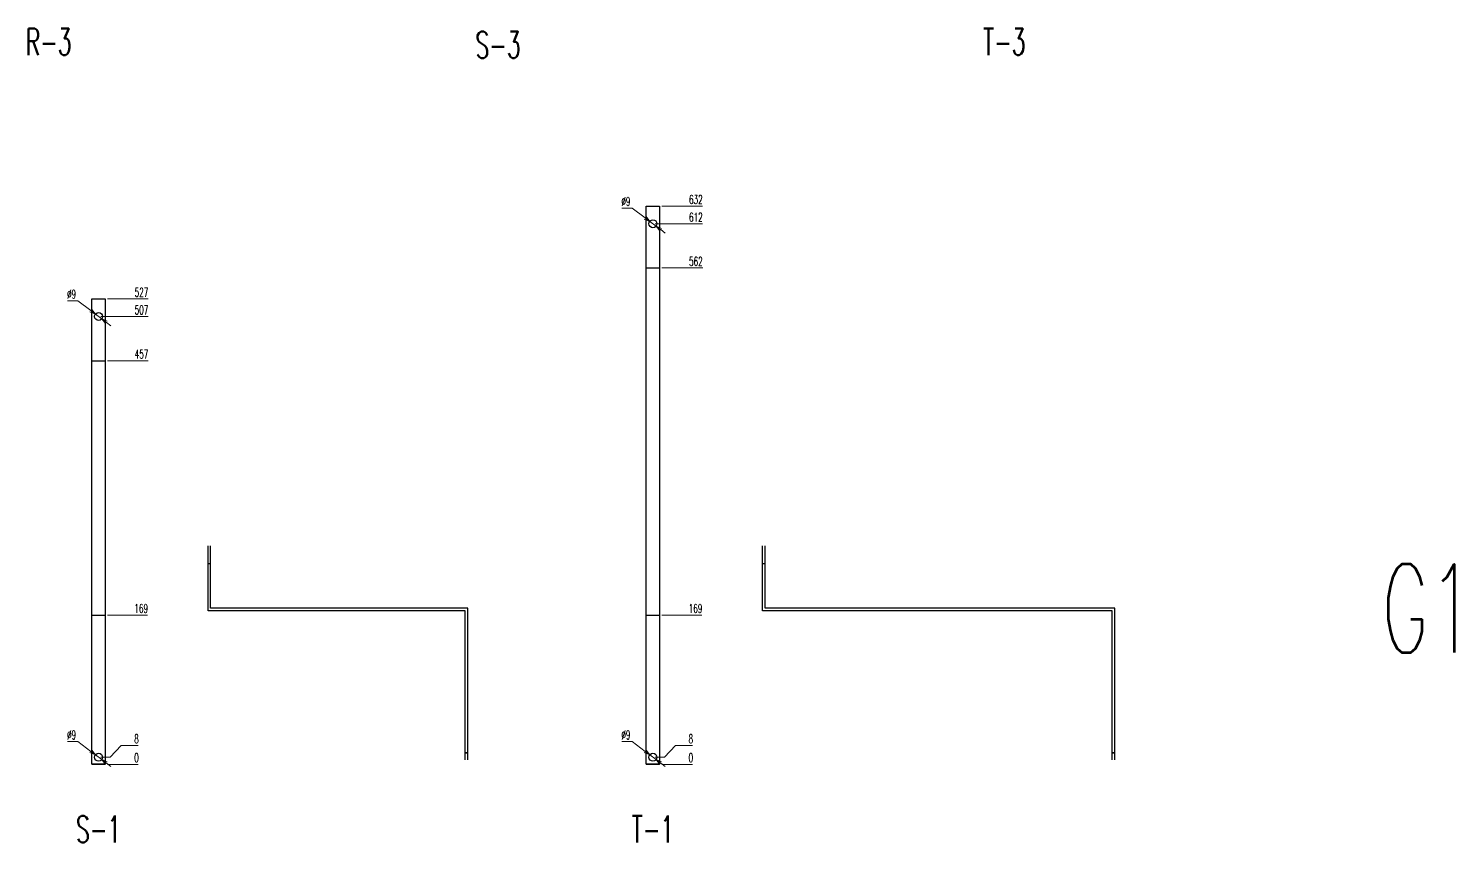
# Model space of a CAD drawing. Header units: millimetres. Extents: x 173893 to 258446, y -176540 to -123824.
# Drawn here: x 203201 to 204816, y -133833 to -132911 of the extents above; entities that cross this region are included whole.
import ezdxf
from ezdxf.enums import TextEntityAlignment as Align

# ---------------------------------------------------------------- set-up
doc = ezdxf.new("R2010")
doc.units = ezdxf.units.MM
doc.header["$LTSCALE"] = 3
doc.layers.add('@.VISIBLE', color=7, linetype='Continuous')
doc.styles.add('Ann_w01', font='romans.shx', dxfattribs={"width": 0.6, "bigfont": 'chineset.shx'})
doc.dimstyles.new('Dim 01_SC05', dxfattribs={"dimscale": 5, "dimtxt": 2, "dimasz": 1.3, "dimexe": 0.5, "dimexo": 0.5, "dimgap": 0.5, "dimtad": 1, "dimtoh": 1, "dimdec": 1, "dimzin": 12, "dimdsep": 46, "dimtxsty": 'Ann_w01', "dimblk": 'OPEN30', "dimcen": 1.5, "dimclrd": 6, "dimclre": 6, "dimclrt": 3, "dimadec": 1, "dimazin": 3, "dimtm": 1e-09, "dimtfac": 1, "dimtdec": 1, "dimtmove": 0, "dimatfit": 3, "dimldrblk": 'OPEN30', "dimfxl": 1, "dimtolj": 1, "dimlwd": 20, "dimlwe": 20, "dimarcsym": 0})

# ---------------------------------------------------------------- blocks, each defined once
blk = doc.blocks.new('*D3244')
at = {"layer": '@.VISIBLE', "color": 6, "lineweight": 20, "transparency": 16777216}
blk.add_line((203290.3, -133744.2), (203325.2, -133744.2), dxfattribs=at)
at = {"layer": 'Defpoints', "color": 0, "transparency": 16777216}
for p in [(203280.3, -133744.2), (203287.8, -133744.2), (203318.7, -133744.2)]:
    blk.add_point(p, dxfattribs=at)
at = {"layer": '@.VISIBLE', "color": 3, "transparency": 16777216, "insert": (203323.2, -133736.7), "char_height": 10, "attachment_point": 5, "style": 'Ann_w01'}
blk.add_mtext('\\A1;0', dxfattribs=at)
blk = doc.blocks.new('_Open30')
at = {"color": 0, "linetype": 'ByBlock', "lineweight": -2}
for p, q in [((-1, 0.27), (0, 0)), ((0, 0), (-1, -0.27)), ((0, 0), (-1, 0))]:
    blk.add_line(p, q, dxfattribs=at)
blk = doc.blocks.new('*D3245')
at = {"layer": '@.VISIBLE', "color": 6, "lineweight": 20, "transparency": 16777216}
for p, q in [((203282.8, -133736.2), (203293.3, -133736.2)), ((203293.3, -133736.2), (203305.7, -133722.7)), ((203305.7, -133722.7), (203325.2, -133722.7))]:
    blk.add_line(p, q, dxfattribs=at)
at = {"layer": 'Defpoints', "color": 0, "transparency": 16777216}
for p in [(203280.3, -133736.2), (203318.7, -133722.7), (203280.3, -133744.2)]:
    blk.add_point(p, dxfattribs=at)
at = {"layer": '@.VISIBLE', "color": 3, "transparency": 16777216, "insert": (203323.2, -133715.2), "char_height": 10, "attachment_point": 5, "style": 'Ann_w01'}
blk.add_mtext('\\A1;8', dxfattribs=at)
blk = doc.blocks.new('*D3246')
at = {"layer": '@.VISIBLE', "color": 6, "lineweight": 20, "transparency": 16777216}
blk.add_line((203290.3, -133575.2), (203335.6, -133575.2), dxfattribs=at)
at = {"layer": 'Defpoints', "color": 0, "transparency": 16777216}
for p in [(203287.8, -133575.2), (203318.8, -133575.2), (203280.3, -133744.2)]:
    blk.add_point(p, dxfattribs=at)
at = {"layer": '@.VISIBLE', "color": 3, "transparency": 16777216, "insert": (203328.5, -133567.7), "char_height": 10, "attachment_point": 5, "style": 'Ann_w01'}
blk.add_mtext('\\A1;169', dxfattribs=at)
blk = doc.blocks.new('*D3247')
at = {"layer": '@.VISIBLE', "color": 6, "lineweight": 20, "transparency": 16777216}
blk.add_line((203290.3, -133287.2), (203336.6, -133287.2), dxfattribs=at)
at = {"layer": 'Defpoints', "color": 0, "transparency": 16777216}
for p in [(203287.8, -133287.2), (203318.7, -133287.2), (203280.3, -133744.2)]:
    blk.add_point(p, dxfattribs=at)
at = {"layer": '@.VISIBLE', "color": 3, "transparency": 16777216, "insert": (203328.9, -133279.7), "char_height": 10, "attachment_point": 5, "style": 'Ann_w01'}
blk.add_mtext('\\A1;457', dxfattribs=at)
blk = doc.blocks.new('*D3248')
at = {"layer": '@.VISIBLE', "color": 6, "lineweight": 20, "transparency": 16777216}
blk.add_line((203282.8, -133237.2), (203336.6, -133237.2), dxfattribs=at)
at = {"layer": 'Defpoints', "color": 0, "transparency": 16777216}
for p in [(203280.3, -133237.2), (203318.7, -133237.2), (203280.3, -133744.2)]:
    blk.add_point(p, dxfattribs=at)
at = {"layer": '@.VISIBLE', "color": 3, "transparency": 16777216, "insert": (203328.9, -133229.7), "char_height": 10, "attachment_point": 5, "style": 'Ann_w01'}
blk.add_mtext('\\A1;507', dxfattribs=at)
blk = doc.blocks.new('*D3249')
at = {"layer": '@.VISIBLE', "color": 6, "lineweight": 20, "transparency": 16777216}
blk.add_line((203290.3, -133217.2), (203336.6, -133217.2), dxfattribs=at)
at = {"layer": 'Defpoints', "color": 0, "transparency": 16777216}
for p in [(203287.8, -133217.2), (203318.7, -133217.2), (203280.3, -133744.2)]:
    blk.add_point(p, dxfattribs=at)
at = {"layer": '@.VISIBLE', "color": 3, "transparency": 16777216, "insert": (203328.9, -133209.7), "char_height": 10, "attachment_point": 5, "style": 'Ann_w01'}
blk.add_mtext('\\A1;527', dxfattribs=at)
blk = doc.blocks.new('*D3250')
at = {"layer": '@.VISIBLE', "color": 6, "lineweight": 20, "transparency": 16777216}
for p, q in [((203245.1, -133219.4), (203256.8, -133219.4)), ((203256.8, -133219.4), (203271.5, -133230.5)), ((203283.9, -133239.9), (203276.7, -133234.4)), ((203289.1, -133243.8), (203294.3, -133247.7))]:
    blk.add_line(p, q, dxfattribs=at)
at = {"layer": 'Defpoints', "color": 0, "transparency": 16777216}
for p in [(203276.7, -133234.4), (203283.9, -133239.9)]:
    blk.add_point(p, dxfattribs=at)
at = {"layer": '@.VISIBLE', "color": 6, "lineweight": 20, "transparency": 16777216, "xscale": 6.5, "yscale": 6.5, "zscale": 6.5}
for p, rotation in [((203276.7, -133234.4), 322.8634451051911), ((203283.9, -133239.9), 142.8634451051911)]:
    blk.add_blockref('_Open30', p, dxfattribs=dict(at, rotation=rotation))
at = {"layer": '@.VISIBLE', "color": 3, "transparency": 16777216, "insert": (203249.7, -133211.9), "char_height": 10, "attachment_point": 5, "style": 'Ann_w01'}
blk.add_mtext('\\A1;∅9', dxfattribs=at)
blk = doc.blocks.new('*D3251')
at = {"layer": '@.VISIBLE', "color": 6, "lineweight": 20, "transparency": 16777216}
for p, q in [((203245.1, -133718.4), (203256.8, -133718.4)), ((203256.8, -133718.4), (203271.5, -133729.5)), ((203283.9, -133738.9), (203276.7, -133733.4)), ((203289.1, -133742.8), (203294.3, -133746.7))]:
    blk.add_line(p, q, dxfattribs=at)
at = {"layer": 'Defpoints', "color": 0, "transparency": 16777216}
for p in [(203276.7, -133733.4), (203283.9, -133738.9)]:
    blk.add_point(p, dxfattribs=at)
at = {"layer": '@.VISIBLE', "color": 6, "lineweight": 20, "transparency": 16777216, "xscale": 6.5, "yscale": 6.5, "zscale": 6.5}
for p, rotation in [((203276.7, -133733.4), 322.8634451046448), ((203283.9, -133738.9), 142.8634451046448)]:
    blk.add_blockref('_Open30', p, dxfattribs=dict(at, rotation=rotation))
at = {"layer": '@.VISIBLE', "color": 3, "transparency": 16777216, "insert": (203249.7, -133710.9), "char_height": 10, "attachment_point": 5, "style": 'Ann_w01'}
blk.add_mtext('\\A1;∅9', dxfattribs=at)
blk = doc.blocks.new('*D3236')
at = {"layer": '@.VISIBLE', "color": 6, "lineweight": 20, "transparency": 16777216}
blk.add_line((203917.8, -133744.2), (203952.7, -133744.2), dxfattribs=at)
at = {"layer": 'Defpoints', "color": 0, "transparency": 16777216}
for p in [(203907.8, -133744.2), (203915.3, -133744.2), (203946.2, -133744.2)]:
    blk.add_point(p, dxfattribs=at)
at = {"layer": '@.VISIBLE', "color": 3, "transparency": 16777216, "insert": (203950.7, -133736.7), "char_height": 10, "attachment_point": 5, "style": 'Ann_w01'}
blk.add_mtext('\\A1;0', dxfattribs=at)
blk = doc.blocks.new('*D3237')
at = {"layer": '@.VISIBLE', "color": 6, "lineweight": 20, "transparency": 16777216}
for p, q in [((203910.3, -133736.2), (203920.8, -133736.2)), ((203920.8, -133736.2), (203933.2, -133722.7)), ((203933.2, -133722.7), (203952.7, -133722.7))]:
    blk.add_line(p, q, dxfattribs=at)
at = {"layer": 'Defpoints', "color": 0, "transparency": 16777216}
for p in [(203907.8, -133736.2), (203946.2, -133722.7), (203907.8, -133744.2)]:
    blk.add_point(p, dxfattribs=at)
at = {"layer": '@.VISIBLE', "color": 3, "transparency": 16777216, "insert": (203950.7, -133715.2), "char_height": 10, "attachment_point": 5, "style": 'Ann_w01'}
blk.add_mtext('\\A1;8', dxfattribs=at)
blk = doc.blocks.new('*D3238')
at = {"layer": '@.VISIBLE', "color": 6, "lineweight": 20, "transparency": 16777216}
blk.add_line((203917.8, -133575.2), (203963.1, -133575.2), dxfattribs=at)
at = {"layer": 'Defpoints', "color": 0, "transparency": 16777216}
for p in [(203915.3, -133575.2), (203946.3, -133575.2), (203907.8, -133744.2)]:
    blk.add_point(p, dxfattribs=at)
at = {"layer": '@.VISIBLE', "color": 3, "transparency": 16777216, "insert": (203956, -133567.7), "char_height": 10, "attachment_point": 5, "style": 'Ann_w01'}
blk.add_mtext('\\A1;169', dxfattribs=at)
blk = doc.blocks.new('*D3239')
at = {"layer": '@.VISIBLE', "color": 6, "lineweight": 20, "transparency": 16777216}
blk.add_line((203917.8, -133182.2), (203964.1, -133182.2), dxfattribs=at)
at = {"layer": 'Defpoints', "color": 0, "transparency": 16777216}
for p in [(203915.3, -133182.2), (203946.2, -133182.2), (203907.8, -133744.2)]:
    blk.add_point(p, dxfattribs=at)
at = {"layer": '@.VISIBLE', "color": 3, "transparency": 16777216, "insert": (203956.4, -133174.7), "char_height": 10, "attachment_point": 5, "style": 'Ann_w01'}
blk.add_mtext('\\A1;562', dxfattribs=at)
blk = doc.blocks.new('*D3240')
at = {"layer": '@.VISIBLE', "color": 6, "lineweight": 20, "transparency": 16777216}
blk.add_line((203910.3, -133132.2), (203964, -133132.2), dxfattribs=at)
at = {"layer": 'Defpoints', "color": 0, "transparency": 16777216}
for p in [(203907.8, -133132.2), (203946.3, -133132.2), (203907.8, -133744.2)]:
    blk.add_point(p, dxfattribs=at)
at = {"layer": '@.VISIBLE', "color": 3, "transparency": 16777216, "insert": (203956.4, -133124.7), "char_height": 10, "attachment_point": 5, "style": 'Ann_w01'}
blk.add_mtext('\\A1;612', dxfattribs=at)
blk = doc.blocks.new('*D3241')
at = {"layer": '@.VISIBLE', "color": 6, "lineweight": 20, "transparency": 16777216}
blk.add_line((203917.8, -133112.2), (203964, -133112.2), dxfattribs=at)
at = {"layer": 'Defpoints', "color": 0, "transparency": 16777216}
for p in [(203915.3, -133112.2), (203946.3, -133112.2), (203907.8, -133744.2)]:
    blk.add_point(p, dxfattribs=at)
at = {"layer": '@.VISIBLE', "color": 3, "transparency": 16777216, "insert": (203956.4, -133104.7), "char_height": 10, "attachment_point": 5, "style": 'Ann_w01'}
blk.add_mtext('\\A1;632', dxfattribs=at)
blk = doc.blocks.new('*D3242')
at = {"layer": '@.VISIBLE', "color": 6, "lineweight": 20, "transparency": 16777216}
for p, q in [((203872.6, -133114.4), (203884.3, -133114.4)), ((203884.3, -133114.4), (203899, -133125.5)), ((203911.4, -133134.9), (203904.2, -133129.4)), ((203916.6, -133138.8), (203921.8, -133142.7))]:
    blk.add_line(p, q, dxfattribs=at)
at = {"layer": 'Defpoints', "color": 0, "transparency": 16777216}
for p in [(203904.2, -133129.4), (203911.4, -133134.9)]:
    blk.add_point(p, dxfattribs=at)
at = {"layer": '@.VISIBLE', "color": 6, "lineweight": 20, "transparency": 16777216, "xscale": 6.5, "yscale": 6.5, "zscale": 6.5}
for p, rotation in [((203904.2, -133129.4), 322.8634451058624), ((203911.4, -133134.9), 142.8634451058623)]:
    blk.add_blockref('_Open30', p, dxfattribs=dict(at, rotation=rotation))
at = {"layer": '@.VISIBLE', "color": 3, "transparency": 16777216, "insert": (203877.2, -133106.9), "char_height": 10, "attachment_point": 5, "style": 'Ann_w01'}
blk.add_mtext('\\A1;∅9', dxfattribs=at)
blk = doc.blocks.new('*D3243')
at = {"layer": '@.VISIBLE', "color": 6, "lineweight": 20, "transparency": 16777216}
for p, q in [((203872.6, -133718.4), (203884.3, -133718.4)), ((203884.3, -133718.4), (203899, -133729.5)), ((203911.4, -133738.9), (203904.2, -133733.4)), ((203916.6, -133742.8), (203921.8, -133746.7))]:
    blk.add_line(p, q, dxfattribs=at)
at = {"layer": 'Defpoints', "color": 0, "transparency": 16777216}
for p in [(203904.2, -133733.4), (203911.4, -133738.9)]:
    blk.add_point(p, dxfattribs=at)
at = {"layer": '@.VISIBLE', "color": 6, "lineweight": 20, "transparency": 16777216, "xscale": 6.5, "yscale": 6.5, "zscale": 6.5}
for p, rotation in [((203904.2, -133733.4), 322.8634451051238), ((203911.4, -133738.9), 142.8634451051238)]:
    blk.add_blockref('_Open30', p, dxfattribs=dict(at, rotation=rotation))
at = {"layer": '@.VISIBLE', "color": 3, "transparency": 16777216, "insert": (203877.2, -133710.9), "char_height": 10, "attachment_point": 5, "style": 'Ann_w01'}
blk.add_mtext('\\A1;∅9', dxfattribs=at)

msp = doc.modelspace()

# ---------------------------------------------------------------- linework, layer by layer
at = {"layer": '@.VISIBLE', "color": 2}
for p, q in [((203404.17, -133516.74), (203407.17, -133516.74)), ((203698.17, -133731.24), (203695.17, -133731.24)), ((203695.17, -133731.24), (203698.17, -133731.24)), ((203272.8, -133744.16), (203287.8, -133744.16))]:
    msp.add_line(p, q, dxfattribs=at)
at = {"layer": '@.VISIBLE', "color": 4}
for p, q in [((204031.67, -133516.74), (204034.67, -133516.74)), ((204430.67, -133731.24), (204427.67, -133731.24)), ((204427.67, -133731.24), (204430.67, -133731.24)), ((203900.3, -133744.16), (203915.3, -133744.16))]:
    msp.add_line(p, q, dxfattribs=at)
for points in [[(203900.3, -133744.16), (203900.3, -133112.16), (203915.3, -133112.16), (203915.3, -133744.16)], [(203900.3, -133744.16), (203900.3, -133182.16), (203915.3, -133182.16), (203915.3, -133744.16)], [(203900.3, -133744.16), (203900.3, -133182.16), (203915.3, -133182.16), (203915.3, -133744.16)], [(203900.3, -133744.16), (203900.3, -133575.16), (203915.3, -133575.16), (203915.3, -133744.16)]]:
    msp.add_lwpolyline(points, close=True, dxfattribs=at)
at = {"layer": '@.VISIBLE', "color": 2}
for points in [[(203272.8, -133744.16), (203272.8, -133217.16), (203287.8, -133217.16), (203287.8, -133744.16)], [(203272.8, -133744.16), (203272.8, -133287.16), (203287.8, -133287.16), (203287.8, -133744.16)], [(203272.8, -133744.16), (203272.8, -133287.16), (203287.8, -133287.16), (203287.8, -133744.16)], [(203272.8, -133744.16), (203272.8, -133575.16), (203287.8, -133575.16), (203287.8, -133744.16)]]:
    msp.add_lwpolyline(points, close=True, dxfattribs=at)
for points in [[(203695.17, -133739.24), (203695.17, -133570.24), (203404.17, -133570.24), (203404.17, -133496.74)], [(203698.17, -133739.24), (203698.17, -133567.24), (203407.17, -133567.24), (203407.17, -133496.74)]]:
    msp.add_lwpolyline(points, dxfattribs=at)
at = {"layer": '@.VISIBLE', "color": 4}
for points in [[(204427.67, -133739.24), (204427.67, -133570.24), (204031.67, -133570.24), (204031.67, -133496.74)], [(204430.67, -133739.24), (204430.67, -133567.24), (204034.67, -133567.24), (204034.67, -133496.74)]]:
    msp.add_lwpolyline(points, dxfattribs=at)
for centre in [(203907.8, -133132.16), (203907.8, -133736.16)]:
    msp.add_circle(centre, 4.5, dxfattribs=at)
at = {"layer": '@.VISIBLE', "color": 2}
for centre in [(203280.3, -133237.16), (203280.3, -133736.16)]:
    msp.add_circle(centre, 4.5, dxfattribs=at)

# ---------------------------------------------------------------- texts
at = {"style": 'Ann_w01', "width": 0.6}
for s, p in [('R-3', (203223.78, -132926.09)), ('S-3', (203732.53, -132929.59)), ('T-3', (204305.5, -132926.09)), ('S-1', (203280.3, -133817.66)), ('T-1', (203907.8, -133817.66))]:
    msp.add_text(s, height=30, dxfattribs=at).set_placement(p, align=Align.MIDDLE_CENTER)
at = {"color": 1, "style": 'Ann_w01', "width": 0.6}
msp.add_text('G12', height=100, dxfattribs=at).set_placement((204810.72, -133567.74), align=Align.MIDDLE_CENTER)

# ---------------------------------------------------------------- dimensions: what is measured, and where the dimension line sits
at = {"layer": '@.VISIBLE', "color": 4}
for p1, p2, picture, middle in [((203911.39, -133134.88), (203904.22, -133129.45), '*D3242', (203877.22, -133114.35)), ((203911.39, -133738.88), (203904.22, -133733.45), '*D3243', (203877.22, -133718.35))]:
    dim = msp.add_diameter_dim_2p(p1=p1, p2=p2, dimstyle='Dim 01_SC05', dxfattribs=at)
    dim.commit()
    dim.dimension.update_dxf_attribs({"geometry": picture, "text_midpoint": middle, "dimtype": 163})
for feature_location, offset, origin, picture, middle in [((203915.3, -133112.16), (31.01, 0), (203907.8, -133744.16), '*D3241', (203956.39, -133104.66)), ((203907.8, -133132.16), (38.51, 0), (203907.8, -133744.16), '*D3240', (203956.39, -133124.66)), ((203915.3, -133182.16), (30.87, 0), (203907.8, -133744.16), '*D3239', (203956.39, -133174.66)), ((203915.3, -133575.16), (31.01, 0), (203907.8, -133744.16), '*D3238', (203955.96, -133567.66)), ((203907.8, -133736.16), (38.37, 13.45), (203907.8, -133744.16), '*D3237', (203950.67, -133715.22)), ((203915.30470381, -133744.1628124), (30.86610573, 0), (203907.80470381, -133744.1628124), '*D3236', (203950.67080955, -133736.6628124))]:
    dim = msp.add_ordinate_dim(feature_location=feature_location, offset=offset, dtype=0, origin=origin, dimstyle='Dim 01_SC05', dxfattribs=at)
    dim.commit()
    dim.dimension.update_dxf_attribs({"geometry": picture, "text_midpoint": middle})
at = {"layer": '@.VISIBLE', "color": 2}
for p1, p2, picture, middle in [((203283.89, -133239.88), (203276.72, -133234.45), '*D3250', (203249.72, -133219.35)), ((203283.89, -133738.88), (203276.72, -133733.45), '*D3251', (203249.72, -133718.35))]:
    dim = msp.add_diameter_dim_2p(p1=p1, p2=p2, dimstyle='Dim 01_SC05', dxfattribs=at)
    dim.commit()
    dim.dimension.update_dxf_attribs({"geometry": picture, "text_midpoint": middle, "dimtype": 163})
for feature_location, offset, origin, picture, middle in [((203287.8, -133217.16), (30.87, 0), (203280.3, -133744.16), '*D3249', (203328.88, -133209.66)), ((203280.3, -133237.16), (38.37, 0), (203280.3, -133744.16), '*D3248', (203328.88, -133229.66)), ((203287.8, -133287.16), (30.87, 0), (203280.3, -133744.16), '*D3247', (203328.88, -133279.66)), ((203287.8, -133575.16), (31.01, 0), (203280.3, -133744.16), '*D3246', (203328.46, -133567.66)), ((203280.3, -133736.16), (38.37, 13.45), (203280.3, -133744.16), '*D3245', (203323.17, -133715.22)), ((203287.80406852, -133744.1628124), (30.86610573, 0), (203280.30406852, -133744.1628124), '*D3244', (203323.17017426, -133736.6628124))]:
    dim = msp.add_ordinate_dim(feature_location=feature_location, offset=offset, dtype=0, origin=origin, dimstyle='Dim 01_SC05', dxfattribs=at)
    dim.commit()
    dim.dimension.update_dxf_attribs({"geometry": picture, "text_midpoint": middle})

doc.saveas('drawing.dxf')
